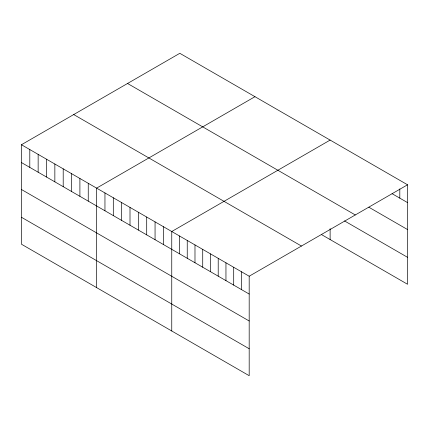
<?xml version="1.0" encoding="UTF-8"?>
<svg xmlns="http://www.w3.org/2000/svg" width="429" height="429" viewBox="0 0 429 429"><rect width="100%" height="100%" fill="white"/><g stroke="black" fill="none" stroke-linecap="round" stroke-linejoin="round"><path stroke-width="0.64" d="M21.45 144.734L249.185 276.217L249.185 375.697L21.45 244.214L21.45 144.734L179.815 53.303L407.55 184.786L407.55 284.266L321.771 234.738M254.965 96.691L96.6 188.127L96.6 287.602M330.121 140.085L171.756 231.515L171.756 330.99M249.185 276.217L407.55 184.786M392.063 193.672L407.55 202.611M368.833 207.207L407.55 229.558M127.552 83.478L355.287 214.956M344.498 220.919L407.55 257.32M73.713 114.564L301.448 246.042M21.45 162.564L249.185 294.042M21.45 189.505L249.185 320.989M21.45 217.267L249.185 348.75M399.807 188.899L399.807 198.139M330.121 228.652L330.121 239.559M241.441 271.745L241.441 289.575M233.698 267.278L233.698 285.103M225.954 262.805L225.954 280.63M218.211 258.338L218.211 276.163M210.467 253.866L210.467 271.691M202.724 249.394L202.724 267.219M194.986 244.927L194.986 262.752M187.242 240.454L187.242 258.279M179.499 235.982L179.499 253.812M163.406 226.694L163.406 244.519M155.057 221.873L155.057 239.698M146.702 217.053L146.702 234.877M138.352 212.232L138.352 230.057M130.003 207.411L130.003 225.236M121.654 202.59L121.654 220.415M113.304 197.769L113.304 215.594M104.955 192.948L104.955 210.773M88.251 183.306L88.251 201.131M79.901 178.485L79.901 196.31M71.552 173.665L71.552 191.49M63.202 168.838L63.202 186.669M54.853 164.017L54.853 181.848M46.498 159.197L46.498 177.027M38.149 154.376L38.149 172.206M29.799 149.555L29.799 167.385"/></g></svg>
